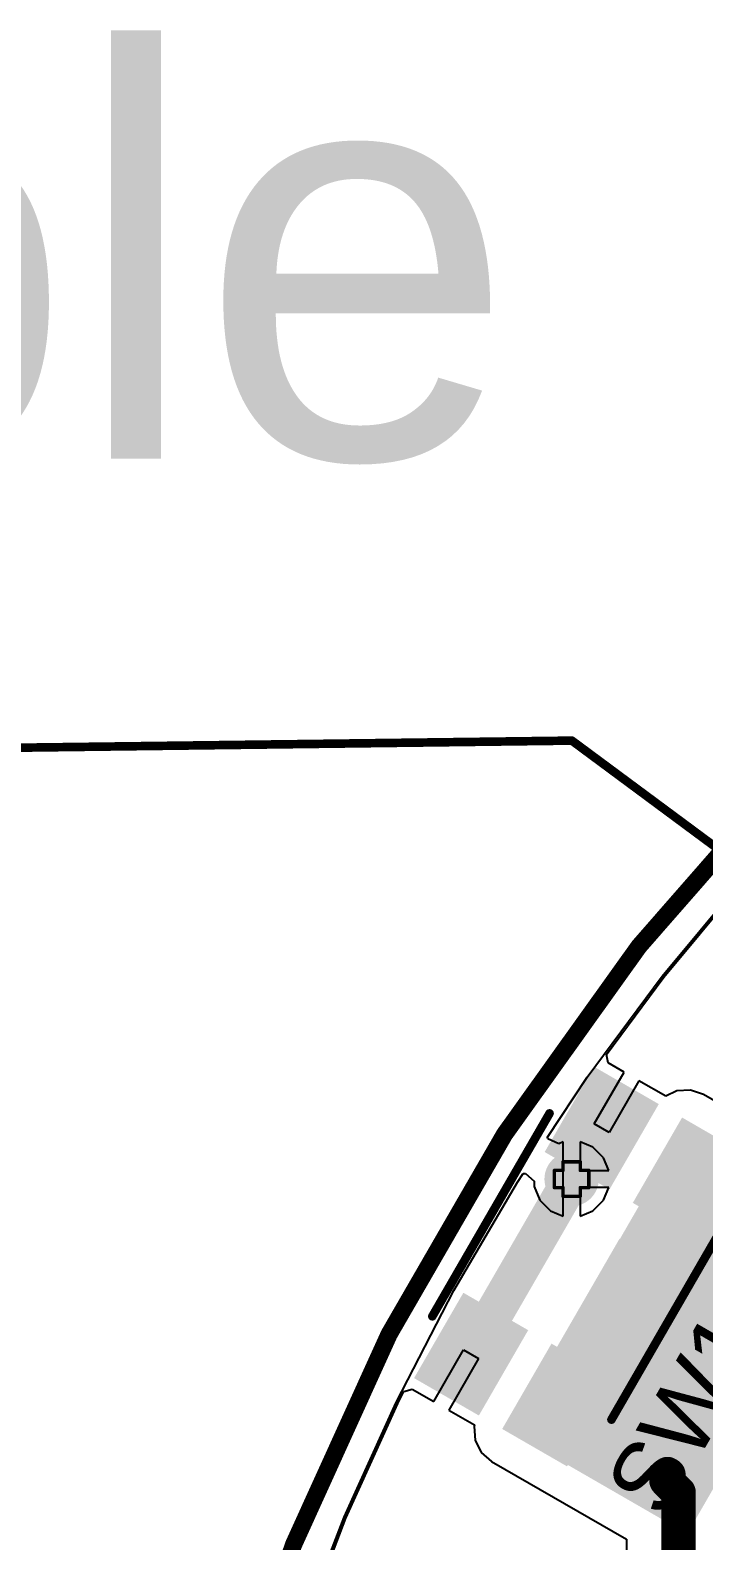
# Model space of a CAD drawing. Header units: millimetres. Extents: x -2.4 to 8.6, y -1 to 5.2.
# Drawn here: x -0.532 to -0.141, y 1.337 to 2.214 of the extents above; entities that cross this region are included whole.
import ezdxf

# ---------------------------------------------------------------- set-up
doc = ezdxf.new("R2010")
doc.units = ezdxf.units.MM
doc.header["$MEASUREMENT"] = 0
for name, color, linetype in [('BottomLayer', 5, 'Continuous'), ('BottomSolder', 6, 'Continuous'), ('DrillDrawing', 1, 'Continuous'), ('Mechanical1', 6, 'Continuous'), ('Mechanical2', 216, 'Continuous'), ('TopLayer', 1, 'Continuous'), ('TopOverlay', 2, 'Continuous'), ('TopPaste', 8, 'Continuous'), ('TopSolder', 216, 'Continuous'), ('ViaHoleLayer', 16, 'Continuous')]:
    doc.layers.add(name, color=color, linetype=linetype)
doc.styles.add('Arial', font='', dxfattribs={"height": 0.2})
doc.styles.get('Arial').set_extended_font_data('Arial')

# ---------------------------------------------------------------- blocks, each defined once
blk = doc.blocks.new('TS_1185EC_C_D_B_12')
at = {"layer": 'TopLayer'}
for points in [[(-0.10039, 0.04724), (-0.05118, 0.04724), (-0.05118, 0.01181), (-0.10039, 0.01181)], [(0.05118, 0.04724), (0.10039, 0.04724), (0.10039, 0.01181), (0.05118, 0.01181)], [(-0.10039, -0.01181), (-0.05118, -0.01181), (-0.05118, -0.04724), (-0.10039, -0.04724)], [(0.05118, -0.01181), (0.10039, -0.01181), (0.10039, -0.04724), (0.05118, -0.04724)]]:
    blk.add_hatch(color=1, dxfattribs=at).paths.add_polyline_path(points)
at = {"layer": 'TopPaste'}
for points in [[(-0.10039, 0.04724), (-0.05118, 0.04724), (-0.05118, 0.01181), (-0.10039, 0.01181)], [(0.05118, 0.04724), (0.10039, 0.04724), (0.10039, 0.01181), (0.05118, 0.01181)], [(-0.10039, -0.01181), (-0.05118, -0.01181), (-0.05118, -0.04724), (-0.10039, -0.04724)], [(0.05118, -0.01181), (0.10039, -0.01181), (0.10039, -0.04724), (0.05118, -0.04724)]]:
    blk.add_hatch(color=8, dxfattribs=at).paths.add_polyline_path(points)
at = {"layer": 'TopSolder'}
for points in [[(-0.10439, 0.05124), (-0.04718, 0.05124), (-0.04718, 0.00781), (-0.10439, 0.00781)], [(0.04718, 0.05124), (0.10439, 0.05124), (0.10439, 0.00781), (0.04718, 0.00781)], [(-0.10439, -0.00781), (-0.04718, -0.00781), (-0.04718, -0.05124), (-0.10439, -0.05124)], [(0.04718, -0.00781), (0.10439, -0.00781), (0.10439, -0.05124), (0.04718, -0.05124)]]:
    blk.add_hatch(color=216, dxfattribs=at).paths.add_polyline_path(points)
at = {"layer": 'TopOverlay'}
for points, const_width in [([(-0.084, 0.061, 1), (-0.094, 0.061, 1)], 0.01), ([(-0.0965, 0.061, 1), (-0.0915, 0.061, 1)], 0.005), ([(-0.0865, 0.061, 1), (-0.0815, 0.061, 1)], 0.005), ([(-0.06925, 0.06, 1), (-0.06675, 0.06, 1)], 0.0025), ([(0.06675, 0.06, 1), (0.06925, 0.06, 1)], 0.0025), ([(-0.06925, -0.06, 1), (-0.06675, -0.06, 1)], 0.0025), ([(0.06675, -0.06, 1), (0.06925, -0.06, 1)], 0.0025)]:
    blk.add_lwpolyline(points, format="xyb", close=True, dxfattribs=dict(at, const_width=const_width))
at = {"layer": 'TopOverlay', "const_width": 0.005}
for points in [[(0.068, 0.06), (-0.068, 0.06)], [(0.068, -0.06), (-0.068, -0.06)]]:
    blk.add_lwpolyline(points, dxfattribs=at)

msp = doc.modelspace()

# ---------------------------------------------------------------- hatches: boundary and pattern name
at = {"layer": 'BottomLayer'}
h = msp.add_hatch(color=5, dxfattribs=at)
edge = h.paths.add_edge_path()
edge.add_arc((-0.218, 1.547), 0.01181, 0, 360)
at = {"layer": 'BottomSolder'}
h = msp.add_hatch(color=6, dxfattribs=at)
edge = h.paths.add_edge_path()
edge.add_arc((-0.218, 1.547), 0.01581, 0, 360)
at = {"layer": 'TopLayer'}
for points in [[(-0.21567, 1.5731), (-0.2816, 1.45891), (-0.26236, 1.44781), (-0.19643, 1.562)], [(-0.04834, 1.51875), (-0.15175, 1.57845), (-0.25436, 1.40072), (-0.15095, 1.34102)], [(-0.16339, 1.54022), (-0.22932, 1.42603), (-0.21472, 1.4176), (-0.14879, 1.53179)], [(-0.15919, 1.49444), (-0.19021, 1.51235), (-0.23619, 1.43271), (-0.20517, 1.4148)]]:
    msp.add_hatch(color=1, dxfattribs=at).paths.add_polyline_path(points)
h = msp.add_hatch(color=1, dxfattribs=at)
edge = h.paths.add_edge_path()
edge.add_arc((-0.218, 1.547), 0.01181, 0, 360)
at = {"layer": 'TopSolder'}
h = msp.add_hatch(color=216, dxfattribs=at)
edge = h.paths.add_edge_path()
edge.add_arc((-0.218, 1.547), 0.01581, 0, 360)
at = {"layer": 'ViaHoleLayer'}
h = msp.add_hatch(color=16, dxfattribs=at)
edge = h.paths.add_edge_path()
edge.add_arc((-0.218, 1.547), 0.00591, 0, 360)

# ---------------------------------------------------------------- linework, layer by layer
at = {"layer": 'BottomLayer'}
for p, q in [((-0.16545, 1.66487), (-0.11878, 1.72112)), ((-0.20901, 1.60619), (-0.16545, 1.66487)), ((-0.23208, 1.57134), (-0.20901, 1.60619)), ((-0.23172, 1.57034), (-0.23208, 1.57134)), ((-0.22542, 1.56753), (-0.23172, 1.57034)), ((-0.223, 1.56854), (-0.22542, 1.56753)), ((-0.223, 1.547), (-0.223, 1.56854)), ((-0.20565, 1.56549), (-0.213, 1.56854)), ((-0.213, 1.56854), (-0.213, 1.552)), ((-0.19951, 1.55935), (-0.20565, 1.56549)), ((-0.19646, 1.552), (-0.19951, 1.55935)), ((-0.28636, 1.48223), (-0.24936, 1.54525)), ((-0.24936, 1.54525), (-0.2461, 1.55018)), ((-0.2461, 1.55018), (-0.24481, 1.55031)), ((-0.24481, 1.55031), (-0.23981, 1.54581)), ((-0.23981, 1.54581), (-0.23981, 1.54266)), ((-0.223, 1.52546), (-0.223, 1.547)), ((-0.213, 1.552), (-0.19646, 1.552)), ((-0.23981, 1.54266), (-0.23649, 1.53465)), ((-0.19646, 1.542), (-0.213, 1.542)), ((-0.213, 1.542), (-0.213, 1.52546)), ((-0.19951, 1.53465), (-0.19646, 1.542)), ((-0.23649, 1.53465), (-0.23035, 1.52851)), ((-0.23035, 1.52851), (-0.223, 1.52546)), ((-0.213, 1.52546), (-0.20565, 1.52851)), ((-0.20565, 1.52851), (-0.19951, 1.53465)), ((-0.31991, 1.41731), (-0.28636, 1.48223)), ((-0.34992, 1.35067), (-0.31991, 1.41731)), ((-0.3763, 1.28251), (-0.34992, 1.35067))]:
    msp.add_line(p, q, dxfattribs=at)
at = {"layer": 'DrillDrawing', "const_width": 0.002}
for points in [[(-0.228, 1.542), (-0.228, 1.552)], [(-0.228, 1.552), (-0.223, 1.552)], [(-0.223, 1.552), (-0.223, 1.557)], [(-0.223, 1.557), (-0.213, 1.557)], [(-0.213, 1.552), (-0.213, 1.557)], [(-0.213, 1.552), (-0.208, 1.552)], [(-0.208, 1.542), (-0.208, 1.552)], [(-0.228, 1.542), (-0.223, 1.542)], [(-0.223, 1.537), (-0.223, 1.542)], [(-0.223, 1.537), (-0.213, 1.537)], [(-0.213, 1.542), (-0.208, 1.542)], [(-0.213, 1.537), (-0.213, 1.542)]]:
    msp.add_lwpolyline(points, dxfattribs=at)
at = {"layer": 'DrillDrawing', "const_width": 0.001}
for points in [[(-0.2285, 1.552, 1), (-0.2275, 1.552, 1)], [(-0.2285, 1.552, 1), (-0.2275, 1.552, 1)], [(-0.2235, 1.557, 1), (-0.2225, 1.557, 1)], [(-0.2235, 1.557, 1), (-0.2225, 1.557, 1)], [(-0.2235, 1.552, 1), (-0.2225, 1.552, 1)], [(-0.2235, 1.552, 1), (-0.2225, 1.552, 1)], [(-0.2135, 1.557, 1), (-0.2125, 1.557, 1)], [(-0.2135, 1.557, 1), (-0.2125, 1.557, 1)], [(-0.2135, 1.552, 1), (-0.2125, 1.552, 1)], [(-0.2135, 1.552, 1), (-0.2125, 1.552, 1)], [(-0.2085, 1.552, 1), (-0.2075, 1.552, 1)], [(-0.2085, 1.552, 1), (-0.2075, 1.552, 1)], [(-0.2285, 1.542, 1), (-0.2275, 1.542, 1)], [(-0.2285, 1.542, 1), (-0.2275, 1.542, 1)], [(-0.2235, 1.542, 1), (-0.2225, 1.542, 1)], [(-0.2235, 1.542, 1), (-0.2225, 1.542, 1)], [(-0.2235, 1.537, 1), (-0.2225, 1.537, 1)], [(-0.2235, 1.537, 1), (-0.2225, 1.537, 1)], [(-0.2135, 1.542, 1), (-0.2125, 1.542, 1)], [(-0.2135, 1.542, 1), (-0.2125, 1.542, 1)], [(-0.2135, 1.537, 1), (-0.2125, 1.537, 1)], [(-0.2135, 1.537, 1), (-0.2125, 1.537, 1)], [(-0.2085, 1.542, 1), (-0.2075, 1.542, 1)], [(-0.2085, 1.542, 1), (-0.2075, 1.542, 1)]]:
    msp.add_lwpolyline(points, format="xyb", close=True, dxfattribs=at)
at = {"layer": 'Mechanical1', "const_width": 0.005}
for points in [[(-0.885, 1.793), (-0.21785, 1.80154)], [(-0.21785, 1.80154), (-0.0889, 1.70592)]]:
    msp.add_lwpolyline(points, dxfattribs=at)
at = {"layer": 'Mechanical1', "const_width": 0.0025}
msp.add_lwpolyline([(-0.2191, 1.80154, 1), (-0.2166, 1.80154, 1)], format="xyb", close=True, dxfattribs=at)
msp.add_lwpolyline([(-0.2191, 1.80154, 1), (-0.2166, 1.80154, 1)], format="xyb", close=True, dxfattribs=at)
at = {"layer": 'Mechanical2', "const_width": 0.01}
msp.add_lwpolyline([(1.33424, 2.13536, -6.230382), (0.47179, 2.13624)], format="xyb", dxfattribs=at)
at = {"layer": 'TopLayer'}
for p, q in [((-0.16445, 1.66422), (-0.11778, 1.72047)), ((-0.1978, 1.6193), (-0.16445, 1.66422)), ((-0.19679, 1.6144), (-0.1978, 1.6193)), ((-0.18757, 1.60908), (-0.19679, 1.6144)), ((-0.20487, 1.57911), (-0.18757, 1.60908)), ((-0.17891, 1.60408), (-0.19621, 1.57411)), ((-0.16329, 1.59506), (-0.17891, 1.60408)), ((-0.15702, 1.59815), (-0.16329, 1.59506)), ((-0.14908, 1.59867), (-0.15702, 1.59815)), ((-0.14155, 1.59611), (-0.14908, 1.59867)), ((-0.09212, 1.56757), (-0.14155, 1.59611)), ((-0.19621, 1.57411), (-0.20487, 1.57911)), ((-0.29796, 1.41787), (-0.28066, 1.44784)), ((-0.28066, 1.44784), (-0.272, 1.44284)), ((-0.272, 1.44284), (-0.2893, 1.41287)), ((-0.31891, 1.41666), (-0.31528, 1.42369)), ((-0.31528, 1.42369), (-0.31048, 1.4251)), ((-0.31048, 1.4251), (-0.29796, 1.41787)), ((-0.34893, 1.35002), (-0.31891, 1.41666)), ((-0.2893, 1.41287), (-0.2743, 1.40421)), ((-0.2743, 1.40421), (-0.27458, 1.40339)), ((-0.27458, 1.40339), (-0.27405, 1.39545)), ((-0.27405, 1.39545), (-0.27054, 1.38831)), ((-0.27054, 1.38831), (-0.26455, 1.38306)), ((-0.26455, 1.38306), (-0.18621, 1.33783)), ((-0.3753, 1.28187), (-0.34893, 1.35002)), ((-0.18621, 1.33783), (-0.18621, 1.32686))]:
    msp.add_line(p, q, dxfattribs=at)
at = {"layer": 'TopLayer', "const_width": 0.02}
for points in [[(-0.163, 1.372), (-0.15595, 1.36495)], [(-0.15595, 1.32686), (-0.15595, 1.36495)]]:
    msp.add_lwpolyline(points, dxfattribs=at)
at = {"layer": 'TopLayer', "const_width": 0.01}
for points in [[(-0.168, 1.372, 1), (-0.158, 1.372, 1)], [(-0.16095, 1.36495, 1), (-0.15095, 1.36495, 1)], [(-0.16095, 1.36495, 1), (-0.15095, 1.36495, 1)]]:
    msp.add_lwpolyline(points, format="xyb", close=True, dxfattribs=at)

# ---------------------------------------------------------------- block references
at = {"rotation": 240}
msp.add_blockref('TS_1185EC_C_D_B_12', (-0.21286, 1.49621), dxfattribs=at)

# ---------------------------------------------------------------- texts
at = {"layer": 'Mechanical1', "style": 'Arial'}
msp.add_text('Mounting Hole', height=0.2362205, dxfattribs=at).set_placement((-2.37828, 1.9652))
at = {"layer": 'TopOverlay', "style": 'Arial'}
msp.add_text('SW1', height=0.04, rotation=60, dxfattribs=at).set_placement((-0.16501, 1.3486))

doc.saveas('drawing.dxf')
